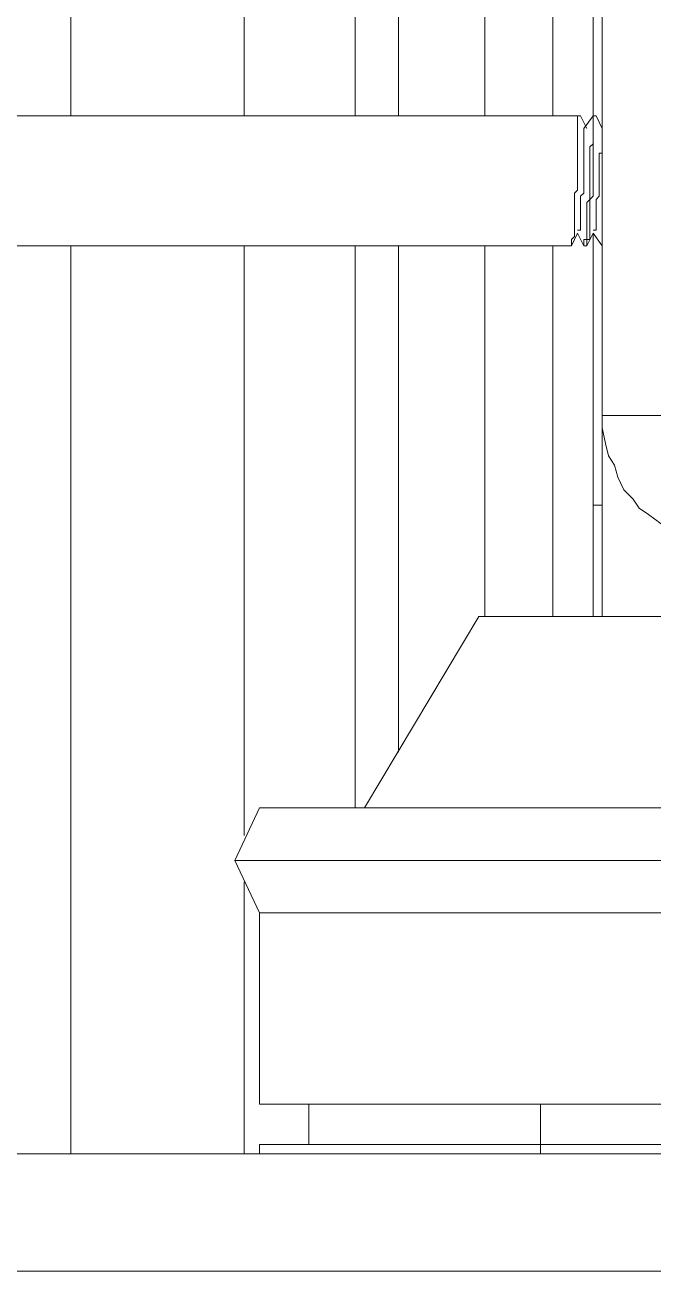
# Model space of a CAD drawing. Header units: millimetres. Extents: x 1341 to 37388, y -13954 to 1849.
# Drawn here: x 29578.4 to 29642.7, y 240.7 to 368.4 of the extents above; entities that cross this region are included whole.
import ezdxf

# ---------------------------------------------------------------- set-up
doc = ezdxf.new("R2010")
doc.units = ezdxf.units.MM
doc.layers.add('COMPONENTE', color=3, linetype='Continuous')

# ---------------------------------------------------------------- blocks, each defined once
blk = doc.blocks.new('TRANFORMADOR_IP00_TRAEL_VISTA_FRONT')
at = {"layer": 'COMPONENTE', "linetype": 'Continuous', "lineweight": 0}
for points in [[(5213.31, 3453.33), (5213.31, 3559.61)], [(5158.9, 3484.02), (5158.9, 3545.38)], [(5176.62, 3484.02), (5176.62, 3545.38)], [(5188, 3484.02), (5188, 3545.38)], [(5192.43, 3484.02), (5192.43, 3545.38)], [(5201.29, 3484.02), (5201.29, 3545.38)], [(5212.36, 3545.38), (5212.36, 3484.02)], [(5208.25, 3484.02), (5208.25, 3543.8)], [(5211.09, 3484.02), (5048.51, 3484.02)], [(5210.78, 3483.7), (5210.78, 3484.02)], [(5210.78, 3484.02), (5210.78, 3484.02)], [(5210.78, 3484.02), (5210.78, 3484.02)], [(5210.78, 3484.02), (5210.78, 3484.02)], [(5210.78, 3484.02), (5210.78, 3484.02)], [(5210.78, 3484.02), (5210.78, 3484.02)], [(5210.78, 3484.02), (5210.78, 3484.02)], [(5210.78, 3484.02), (5211.09, 3484.02)], [(5210.78, 3483.38), (5210.78, 3483.7)], [(5210.78, 3483.7), (5210.78, 3483.7)], [(5210.78, 3483.7), (5210.78, 3483.7)], [(5210.78, 3483.7), (5210.78, 3483.7)], [(5210.78, 3483.7), (5210.78, 3483.7)], [(5210.78, 3483.7), (5210.78, 3483.7)], [(5210.78, 3483.7), (5210.78, 3483.7)], [(5210.78, 3483.7), (5210.78, 3483.7)], [(5210.78, 3483.7), (5210.78, 3483.7)], [(5210.78, 3483.07), (5210.78, 3483.38)], [(5210.78, 3483.38), (5210.78, 3483.38)], [(5210.78, 3483.38), (5210.78, 3483.38)], [(5210.78, 3482.75), (5210.78, 3483.07)], [(5210.78, 3483.07), (5210.78, 3483.07)], [(5211.73, 3482.75), (5211.09, 3484.02)], [(5212.36, 3484.02), (5211.41, 3482.75)], [(5212.67, 3484.02), (5212.36, 3484.02)], [(5212.36, 3483.7), (5212.36, 3484.02)], [(5212.36, 3484.02), (5212.36, 3484.02)], [(5212.36, 3484.02), (5212.36, 3484.02)], [(5212.36, 3484.02), (5212.36, 3484.02)], [(5212.36, 3484.02), (5212.36, 3484.02)], [(5212.36, 3484.02), (5212.67, 3484.02)], [(5212.36, 3483.7), (5212.36, 3484.02)], [(5212.36, 3484.02), (5212.36, 3484.02)], [(5212.36, 3484.02), (5212.36, 3484.02)], [(5212.36, 3484.02), (5212.36, 3484.02)], [(5212.36, 3484.02), (5212.36, 3484.02)], [(5212.36, 3484.02), (5212.36, 3484.02)], [(5212.36, 3483.38), (5212.36, 3483.7)], [(5212.36, 3483.7), (5212.36, 3483.7)], [(5212.36, 3483.7), (5212.36, 3483.7)], [(5212.36, 3483.7), (5212.36, 3483.7)], [(5212.36, 3483.7), (5212.36, 3483.7)], [(5212.36, 3483.7), (5212.36, 3483.7)], [(5212.36, 3483.7), (5212.36, 3483.7)], [(5212.36, 3483.7), (5212.36, 3483.7)], [(5212.36, 3483.7), (5212.36, 3483.7)], [(5212.36, 3483.38), (5212.36, 3483.7)], [(5212.36, 3483.7), (5212.36, 3483.7)], [(5212.36, 3483.7), (5212.36, 3483.7)], [(5212.36, 3483.7), (5212.36, 3483.7)], [(5212.36, 3483.7), (5212.36, 3483.7)], [(5212.36, 3483.7), (5212.36, 3483.7)], [(5212.36, 3483.7), (5212.36, 3483.7)], [(5212.36, 3483.7), (5212.36, 3483.7)], [(5212.36, 3483.7), (5212.36, 3483.7)], [(5212.36, 3483.07), (5212.36, 3483.38)], [(5212.36, 3483.38), (5212.36, 3483.38)], [(5212.36, 3483.38), (5212.36, 3483.38)], [(5212.36, 3483.07), (5212.36, 3483.38)], [(5212.36, 3483.38), (5212.36, 3483.38)], [(5212.36, 3483.38), (5212.36, 3483.38)], [(5212.36, 3482.75), (5212.36, 3483.07)], [(5212.36, 3483.07), (5212.36, 3483.07)], [(5212.36, 3483.07), (5212.36, 3483.07)], [(5212.36, 3482.75), (5212.36, 3483.07)], [(5212.36, 3483.07), (5212.36, 3483.07)], [(5212.36, 3483.07), (5212.36, 3483.07)], [(5213.31, 3482.75), (5212.67, 3484.02)], [(5212.67, 3484.02), (5212.67, 3484.02)], [(5212.67, 3484.02), (5212.67, 3484.02)], [(5210.78, 3482.43), (5210.78, 3482.75)], [(5210.78, 3482.75), (5210.78, 3482.75)], [(5210.78, 3482.75), (5210.78, 3482.75)], [(5210.78, 3482.75), (5210.78, 3482.75)], [(5210.78, 3482.75), (5210.78, 3482.75)], [(5210.78, 3482.12), (5210.78, 3482.43)], [(5210.78, 3482.43), (5210.78, 3482.43)], [(5210.78, 3481.8), (5210.78, 3482.12)], [(5210.78, 3482.12), (5210.78, 3482.12)], [(5210.78, 3482.12), (5210.78, 3482.12)], [(5210.78, 3482.12), (5210.78, 3482.12)], [(5210.78, 3481.48), (5210.78, 3481.8)], [(5210.78, 3481.8), (5210.78, 3481.8)], [(5211.41, 3482.43), (5211.41, 3482.75)], [(5211.41, 3482.75), (5211.41, 3482.75)], [(5211.41, 3482.75), (5211.41, 3482.75)], [(5211.41, 3482.75), (5211.41, 3482.75)], [(5211.41, 3482.75), (5211.41, 3482.75)], [(5211.41, 3482.75), (5211.41, 3482.75)], [(5211.41, 3482.75), (5211.41, 3482.75)], [(5211.41, 3482.75), (5211.41, 3482.75)], [(5211.41, 3482.75), (5211.41, 3482.75)], [(5211.41, 3482.75), (5211.41, 3482.75)], [(5211.41, 3482.75), (5211.41, 3482.75)], [(5211.41, 3482.12), (5211.41, 3482.43)], [(5211.41, 3482.43), (5211.41, 3482.43)], [(5211.41, 3482.43), (5211.41, 3482.43)], [(5211.41, 3482.43), (5211.41, 3482.43)], [(5211.41, 3482.43), (5211.41, 3482.43)], [(5211.41, 3481.8), (5211.41, 3482.12)], [(5211.41, 3482.12), (5211.41, 3482.12)], [(5211.41, 3482.12), (5211.41, 3482.12)], [(5211.41, 3482.12), (5211.41, 3482.12)], [(5211.41, 3482.12), (5211.41, 3482.12)], [(5211.41, 3481.48), (5211.41, 3481.8)], [(5212.36, 3482.43), (5212.36, 3482.75)], [(5212.36, 3482.75), (5212.36, 3482.75)], [(5212.36, 3482.75), (5212.36, 3482.75)], [(5212.36, 3482.75), (5212.36, 3482.75)], [(5212.36, 3482.43), (5212.36, 3482.75)], [(5212.36, 3482.75), (5212.36, 3482.75)], [(5212.36, 3482.75), (5212.36, 3482.75)], [(5212.36, 3482.75), (5212.36, 3482.75)], [(5212.36, 3482.12), (5212.36, 3482.43)], [(5212.36, 3482.43), (5212.36, 3482.43)], [(5212.36, 3482.43), (5212.36, 3482.43)], [(5212.36, 3482.12), (5212.36, 3482.43)], [(5212.36, 3482.43), (5212.36, 3482.43)], [(5212.36, 3482.43), (5212.36, 3482.43)], [(5212.36, 3481.8), (5212.36, 3482.12)], [(5212.36, 3482.12), (5212.36, 3482.12)], [(5212.36, 3482.12), (5212.36, 3482.12)], [(5212.36, 3482.12), (5212.36, 3482.12)], [(5212.36, 3481.8), (5212.36, 3482.12)], [(5212.36, 3482.12), (5212.36, 3482.12)], [(5212.36, 3482.12), (5212.36, 3482.12)], [(5212.36, 3482.12), (5212.36, 3482.12)], [(5212.36, 3481.48), (5212.36, 3481.8)], [(5212.36, 3481.48), (5212.36, 3481.8)], [(5212.36, 3481.8), (5212.36, 3481.8)], [(5213.31, 3482.43), (5213.31, 3482.75)], [(5213.31, 3482.75), (5213.31, 3482.75)], [(5213.31, 3482.75), (5213.31, 3482.75)], [(5213.31, 3482.75), (5213.31, 3482.75)], [(5213.31, 3482.75), (5213.31, 3482.75)], [(5213.31, 3482.75), (5213.31, 3482.75)], [(5213.31, 3482.75), (5213.31, 3482.75)], [(5213.31, 3482.75), (5213.31, 3482.75)], [(5213.31, 3482.75), (5213.31, 3482.75)], [(5213.31, 3482.75), (5213.31, 3482.75)], [(5213.31, 3482.75), (5213.31, 3482.75)], [(5213.31, 3482.12), (5213.31, 3482.43)], [(5213.31, 3482.43), (5213.31, 3482.43)], [(5213.31, 3482.43), (5213.31, 3482.43)], [(5213.31, 3482.43), (5213.31, 3482.43)], [(5213.31, 3482.43), (5213.31, 3482.43)], [(5213.31, 3481.8), (5213.31, 3482.12)], [(5213.31, 3482.12), (5213.31, 3482.12)], [(5213.31, 3482.12), (5213.31, 3482.12)], [(5213.31, 3482.12), (5213.31, 3482.12)], [(5213.31, 3482.12), (5213.31, 3482.12)], [(5213.31, 3481.48), (5213.31, 3481.8)], [(5213.31, 3481.8), (5213.31, 3481.8)], [(5210.78, 3481.17), (5210.78, 3481.48)], [(5210.78, 3481.48), (5210.78, 3481.48)], [(5210.78, 3480.85), (5210.78, 3481.17)], [(5210.78, 3481.17), (5210.78, 3481.17)], [(5210.78, 3480.54), (5210.78, 3480.85)], [(5210.78, 3480.22), (5210.78, 3480.54)], [(5211.41, 3481.17), (5211.41, 3481.48)], [(5211.41, 3481.48), (5211.41, 3481.48)], [(5211.41, 3480.85), (5211.41, 3481.17)], [(5211.41, 3481.17), (5211.41, 3481.17)], [(5211.41, 3480.54), (5211.41, 3480.85)], [(5211.41, 3480.22), (5211.41, 3480.54)], [(5212.04, 3480.85), (5212.36, 3481.17)], [(5212.04, 3480.54), (5212.04, 3480.85)], [(5212.04, 3480.22), (5212.04, 3480.54)], [(5212.36, 3481.17), (5212.36, 3481.48)], [(5212.36, 3481.48), (5212.36, 3481.48)], [(5212.36, 3481.17), (5212.36, 3481.48)], [(5212.36, 3480.54), (5212.36, 3481.17)], [(5212.36, 3481.17), (5212.36, 3481.17)], [(5212.36, 3481.17), (5212.36, 3481.17)], [(5212.36, 3481.17), (5212.36, 3481.17)], [(5212.36, 3481.17), (5212.36, 3481.17)], [(5212.36, 3480.22), (5212.36, 3480.54)], [(5213.31, 3481.17), (5213.31, 3481.48)], [(5213.31, 3480.85), (5213.31, 3481.17)], [(5213.31, 3481.17), (5213.31, 3481.17)], [(5213.31, 3480.54), (5213.31, 3480.85)], [(5213.31, 3480.85), (5213.31, 3480.85)], [(5213.31, 3480.22), (5213.31, 3480.54)], [(5210.78, 3479.59), (5210.78, 3480.22)], [(5210.78, 3480.22), (5210.78, 3480.22)], [(5210.78, 3479.27), (5210.78, 3479.59)], [(5210.78, 3479.59), (5210.78, 3479.59)], [(5210.78, 3478.64), (5210.78, 3479.27)], [(5211.41, 3479.9), (5211.41, 3480.22)], [(5211.41, 3480.22), (5211.41, 3480.22)], [(5211.41, 3480.22), (5211.41, 3480.22)], [(5211.41, 3479.59), (5211.41, 3479.9)], [(5211.41, 3478.95), (5211.41, 3479.59)], [(5211.41, 3479.59), (5211.41, 3479.59)], [(5212.04, 3479.9), (5212.04, 3480.22)], [(5212.04, 3479.59), (5212.04, 3479.9)], [(5212.04, 3478.95), (5212.04, 3479.59)], [(5212.04, 3479.59), (5212.04, 3479.59)], [(5212.36, 3479.9), (5212.36, 3480.22)], [(5212.36, 3480.22), (5212.36, 3480.22)], [(5212.36, 3479.59), (5212.36, 3479.9)], [(5212.36, 3479.27), (5212.36, 3479.59)], [(5212.36, 3478.95), (5212.36, 3479.27)], [(5212.99, 3479.9), (5212.99, 3480.22)], [(5212.99, 3480.22), (5213.31, 3480.22)], [(5212.99, 3479.59), (5212.99, 3479.9)], [(5212.99, 3479.27), (5212.99, 3479.59)], [(5212.99, 3479.59), (5212.99, 3479.59)], [(5212.99, 3478.95), (5212.99, 3479.27)], [(5210.78, 3478.32), (5210.78, 3478.64)], [(5210.78, 3478.64), (5210.78, 3478.64)], [(5210.78, 3477.69), (5210.78, 3478.32)], [(5211.41, 3478.64), (5211.41, 3478.95)], [(5211.41, 3478.32), (5211.41, 3478.64)], [(5211.41, 3478.64), (5211.41, 3478.64)], [(5211.41, 3478.01), (5211.41, 3478.32)], [(5211.41, 3477.37), (5211.41, 3478.01)], [(5212.04, 3478.64), (5212.04, 3478.95)], [(5212.04, 3478.01), (5212.04, 3478.64)], [(5212.04, 3478.64), (5212.04, 3478.64)], [(5212.04, 3477.06), (5212.04, 3478.01)], [(5212.36, 3478.64), (5212.36, 3478.95)], [(5212.36, 3478.32), (5212.36, 3478.64)], [(5212.36, 3477.69), (5212.36, 3478.32)], [(5212.99, 3478.64), (5212.99, 3478.95)], [(5212.99, 3478.01), (5212.99, 3478.64)], [(5212.99, 3478.64), (5212.99, 3478.64)], [(5212.99, 3477.37), (5212.99, 3478.01)], [(5210.78, 3477.06), (5210.78, 3477.69)], [(5210.78, 3476.42), (5210.78, 3477.06)], [(5211.41, 3477.06), (5211.41, 3477.37)], [(5211.41, 3476.42), (5211.41, 3477.06)], [(5212.04, 3476.42), (5212.04, 3477.06)], [(5212.36, 3477.06), (5212.36, 3477.69)], [(5212.36, 3476.42), (5212.36, 3477.06)], [(5212.99, 3477.06), (5212.99, 3477.37)], [(5212.99, 3476.42), (5212.99, 3477.06)], [(5210.46, 3476.11), (5210.78, 3476.42)], [(5210.46, 3475.47), (5210.46, 3476.11)], [(5210.46, 3475.16), (5210.46, 3475.47)], [(5210.46, 3475.47), (5210.46, 3475.47)], [(5211.09, 3475.79), (5211.41, 3476.11)], [(5211.09, 3475.47), (5211.09, 3475.79)], [(5211.09, 3475.16), (5211.09, 3475.47)], [(5211.09, 3475.47), (5211.09, 3475.47)], [(5211.41, 3476.11), (5211.41, 3476.42)], [(5211.73, 3475.16), (5212.04, 3475.47)], [(5212.04, 3476.11), (5212.04, 3476.42)], [(5212.04, 3476.42), (5212.04, 3476.42)], [(5212.04, 3475.47), (5212.04, 3476.11)], [(5212.04, 3475.47), (5212.36, 3475.79)], [(5212.04, 3475.16), (5212.04, 3475.47)], [(5212.04, 3475.47), (5212.04, 3475.47)], [(5212.36, 3476.11), (5212.36, 3476.42)], [(5212.36, 3475.79), (5212.36, 3476.11)], [(5212.67, 3475.47), (5212.99, 3475.79)], [(5212.67, 3475.16), (5212.67, 3475.47)], [(5212.99, 3476.11), (5212.99, 3476.42)], [(5212.99, 3476.42), (5212.99, 3476.42)], [(5212.99, 3475.79), (5212.99, 3476.11)], [(5210.46, 3474.53), (5210.46, 3475.16)], [(5210.46, 3474.21), (5210.46, 3474.53)], [(5210.46, 3474.53), (5210.46, 3474.53)], [(5210.46, 3473.89), (5210.46, 3474.21)], [(5211.09, 3474.84), (5211.09, 3475.16)], [(5211.09, 3474.53), (5211.09, 3474.84)], [(5211.09, 3474.21), (5211.09, 3474.53)], [(5211.09, 3474.53), (5211.09, 3474.53)], [(5211.09, 3473.89), (5211.09, 3474.21)], [(5211.73, 3474.53), (5211.73, 3475.16)], [(5211.73, 3474.21), (5211.73, 3474.53)], [(5211.73, 3474.53), (5211.73, 3474.53)], [(5211.73, 3473.89), (5211.73, 3474.21)], [(5212.04, 3474.84), (5212.04, 3475.16)], [(5212.04, 3474.53), (5212.04, 3474.84)], [(5212.04, 3474.21), (5212.04, 3474.53)], [(5212.04, 3473.89), (5212.04, 3474.21)], [(5212.67, 3474.84), (5212.67, 3475.16)], [(5212.67, 3474.53), (5212.67, 3474.84)], [(5212.67, 3474.21), (5212.67, 3474.53)], [(5212.67, 3474.53), (5212.67, 3474.53)], [(5212.67, 3474.53), (5212.67, 3474.53)], [(5212.67, 3473.89), (5212.67, 3474.21)], [(5210.46, 3473.58), (5210.46, 3473.89)], [(5210.46, 3473.26), (5210.46, 3473.58)], [(5210.46, 3473.58), (5210.46, 3473.58)], [(5210.46, 3472.94), (5210.46, 3473.26)], [(5210.46, 3473.26), (5210.46, 3473.26)], [(5210.46, 3472.63), (5210.46, 3472.94)], [(5210.46, 3472.94), (5210.46, 3472.94)], [(5210.46, 3472.94), (5210.46, 3472.94)], [(5210.46, 3472.94), (5210.46, 3472.94)], [(5211.09, 3473.58), (5211.09, 3473.89)], [(5211.09, 3473.89), (5211.09, 3473.89)], [(5211.09, 3473.89), (5211.09, 3473.89)], [(5211.09, 3473.26), (5211.09, 3473.58)], [(5211.09, 3472.94), (5211.09, 3473.26)], [(5211.09, 3472.63), (5211.09, 3472.94)], [(5211.09, 3472.94), (5211.09, 3472.94)], [(5211.09, 3472.94), (5211.09, 3472.94)], [(5211.09, 3472.94), (5211.09, 3472.94)], [(5211.73, 3473.58), (5211.73, 3473.89)], [(5211.73, 3473.26), (5211.73, 3473.58)], [(5211.73, 3473.58), (5211.73, 3473.58)], [(5211.73, 3472.94), (5211.73, 3473.26)], [(5211.73, 3473.26), (5211.73, 3473.26)], [(5211.73, 3472.63), (5211.73, 3472.94)], [(5211.73, 3472.94), (5211.73, 3472.94)], [(5211.73, 3472.94), (5211.73, 3472.94)], [(5211.73, 3472.94), (5211.73, 3472.94)], [(5212.04, 3473.58), (5212.04, 3473.89)], [(5212.04, 3473.89), (5212.04, 3473.89)], [(5212.04, 3473.26), (5212.04, 3473.58)], [(5212.04, 3473.58), (5212.04, 3473.58)], [(5212.04, 3472.94), (5212.04, 3473.26)], [(5212.04, 3473.26), (5212.04, 3473.26)], [(5212.04, 3472.63), (5212.04, 3472.94)], [(5212.04, 3472.94), (5212.04, 3472.94)], [(5212.04, 3472.94), (5212.04, 3472.94)], [(5212.04, 3472.94), (5212.04, 3472.94)], [(5212.67, 3473.58), (5212.67, 3473.89)], [(5212.67, 3473.89), (5212.67, 3473.89)], [(5212.67, 3473.26), (5212.67, 3473.58)], [(5212.67, 3472.94), (5212.67, 3473.26)], [(5212.67, 3473.26), (5212.67, 3473.26)], [(5212.67, 3472.63), (5212.67, 3472.94)], [(5212.67, 3472.94), (5212.67, 3472.94)], [(5212.67, 3472.94), (5212.67, 3472.94)], [(5210.14, 3470.73), (5210.78, 3472)], [(5210.14, 3471.36), (5210.46, 3471.68)], [(5210.46, 3472.31), (5210.46, 3472.63)], [(5210.46, 3472.63), (5210.46, 3472.63)], [(5210.46, 3472), (5210.46, 3472.31)], [(5210.46, 3472.31), (5210.46, 3472.31)], [(5210.46, 3472.31), (5210.46, 3472.31)], [(5210.46, 3472.31), (5210.46, 3472.31)], [(5210.46, 3471.68), (5210.46, 3472)], [(5210.46, 3472), (5210.46, 3472)], [(5210.46, 3472), (5210.46, 3472)], [(5210.46, 3471.68), (5210.46, 3471.68)], [(5210.46, 3471.68), (5210.46, 3471.68)], [(5210.78, 3472.31), (5210.78, 3472.31)], [(5210.78, 3472.31), (5210.78, 3472.31)], [(5210.78, 3472.31), (5210.78, 3472.31)], [(5210.78, 3472.31), (5210.78, 3472.31)], [(5210.78, 3472.31), (5210.78, 3472.31)], [(5210.78, 3472.31), (5210.78, 3472.31)], [(5210.78, 3472.31), (5210.78, 3472.31)], [(5210.78, 3472.31), (5210.78, 3472.31)], [(5210.78, 3472.31), (5210.78, 3472.31)], [(5210.78, 3472.31), (5210.78, 3472.31)], [(5210.78, 3472.31), (5210.78, 3472.31)], [(5210.78, 3472.31), (5210.78, 3472.31)], [(5210.78, 3472.31), (5210.78, 3472.31)], [(5210.78, 3472.31), (5211.09, 3472.31)], [(5210.78, 3472), (5211.41, 3470.73)], [(5211.09, 3472.31), (5211.09, 3472.63)], [(5211.09, 3472.63), (5211.09, 3472.63)], [(5211.09, 3472.63), (5211.09, 3472.63)], [(5211.09, 3472.63), (5211.09, 3472.63)], [(5211.73, 3472.31), (5211.73, 3472.63)], [(5211.73, 3472.63), (5211.73, 3472.63)], [(5211.73, 3472), (5211.73, 3472.31)], [(5211.73, 3472.31), (5211.73, 3472.31)], [(5211.73, 3472.31), (5211.73, 3472.31)], [(5211.73, 3472.31), (5211.73, 3472.31)], [(5211.73, 3470.73), (5212.36, 3472)], [(5211.73, 3471.68), (5211.73, 3472)], [(5211.73, 3472), (5211.73, 3472)], [(5211.73, 3472), (5211.73, 3472)], [(5211.73, 3471.36), (5211.73, 3471.68)], [(5211.73, 3471.68), (5211.73, 3471.68)], [(5211.73, 3471.68), (5211.73, 3471.68)], [(5212.04, 3472.31), (5212.04, 3472.63)], [(5212.04, 3472.63), (5212.04, 3472.63)], [(5212.04, 3472), (5212.04, 3472.31)], [(5212.04, 3472.31), (5212.04, 3472.31)], [(5212.04, 3472.31), (5212.04, 3472.31)], [(5212.04, 3472.31), (5212.04, 3472.31)], [(5212.04, 3471.68), (5212.04, 3472)], [(5212.04, 3472), (5212.04, 3472)], [(5212.04, 3472), (5212.04, 3472)], [(5212.04, 3471.36), (5212.04, 3471.68)], [(5212.04, 3471.68), (5212.04, 3471.68)], [(5212.04, 3471.68), (5212.04, 3471.68)], [(5212.36, 3472.31), (5212.36, 3472.31)], [(5212.36, 3472.31), (5212.36, 3472.31)], [(5212.36, 3472.31), (5212.36, 3472.31)], [(5212.36, 3472.31), (5212.36, 3472.31)], [(5212.36, 3472.31), (5212.36, 3472.31)], [(5212.36, 3472.31), (5212.36, 3472.31)], [(5212.36, 3472.31), (5212.36, 3472.31)], [(5212.36, 3472.31), (5212.36, 3472.31)], [(5212.36, 3472.31), (5212.67, 3472.31)], [(5212.36, 3472), (5213.31, 3470.73)], [(5212.36, 3472), (5212.36, 3444.16)], [(5212.67, 3472.31), (5212.67, 3472.63)], [(5212.67, 3472.63), (5212.67, 3472.63)], [(5212.67, 3472.63), (5212.67, 3472.63)], [(5212.67, 3472.63), (5212.67, 3472.63)], [(5212.67, 3472.31), (5212.67, 3472.31)], [(5212.67, 3472.31), (5212.67, 3472.31)], [(5212.67, 3472.31), (5212.67, 3472.31)], [(5212.67, 3472.31), (5212.67, 3472.31)], [(5213.31, 3472), (5213.31, 3472.31)], [(5213.31, 3472.31), (5213.31, 3472.31)], [(5213.31, 3472.31), (5213.31, 3472.31)], [(5213.31, 3472.31), (5213.31, 3472.31)], [(5213.31, 3471.68), (5213.31, 3472)], [(5213.31, 3472), (5213.31, 3472)], [(5213.31, 3471.36), (5213.31, 3471.68)], [(5213.31, 3471.68), (5213.31, 3471.68)], [(5213.31, 3471.68), (5213.31, 3471.68)], [(5049.46, 3470.73), (5210.14, 3470.73)], [(5158.9, 3377.73), (5158.9, 3470.73)], [(5176.62, 3410.31), (5176.62, 3470.73)], [(5188, 3413.16), (5188, 3470.73)], [(5192.43, 3418.86), (5192.43, 3470.73)], [(5201.29, 3432.77), (5201.29, 3470.73)], [(5208.25, 3432.77), (5208.25, 3470.73)], [(5210.14, 3471.05), (5210.14, 3471.36)], [(5210.14, 3471.36), (5210.14, 3471.36)], [(5210.14, 3471.36), (5210.14, 3471.36)], [(5210.14, 3471.36), (5210.14, 3471.36)], [(5210.14, 3471.36), (5210.14, 3471.36)], [(5210.14, 3471.36), (5210.14, 3471.36)], [(5210.14, 3470.73), (5210.14, 3471.05)], [(5210.14, 3471.05), (5210.14, 3471.05)], [(5210.14, 3471.05), (5210.14, 3471.05)], [(5210.14, 3471.05), (5210.14, 3471.05)], [(5210.14, 3471.05), (5210.14, 3471.05)], [(5210.14, 3471.05), (5210.14, 3471.05)], [(5210.14, 3471.05), (5210.14, 3471.05)], [(5210.14, 3471.05), (5210.14, 3471.05)], [(5210.14, 3470.73), (5210.14, 3470.73)], [(5210.14, 3470.73), (5210.14, 3470.73)], [(5211.41, 3471.05), (5211.41, 3471.36)], [(5211.41, 3471.36), (5211.73, 3471.36)], [(5211.41, 3470.73), (5211.41, 3471.05)], [(5211.41, 3471.05), (5211.41, 3471.05)], [(5211.41, 3471.05), (5211.41, 3471.05)], [(5211.41, 3471.05), (5211.41, 3471.05)], [(5211.41, 3471.05), (5211.41, 3471.05)], [(5211.41, 3471.05), (5211.41, 3471.05)], [(5211.41, 3471.05), (5211.41, 3471.05)], [(5211.41, 3470.73), (5211.73, 3470.73)], [(5211.41, 3470.73), (5211.41, 3470.73)], [(5211.41, 3470.73), (5211.41, 3470.73)], [(5211.41, 3470.73), (5211.41, 3470.73)], [(5211.41, 3470.73), (5211.41, 3470.73)], [(5211.73, 3471.05), (5211.73, 3471.36)], [(5211.73, 3471.36), (5211.73, 3471.36)], [(5211.73, 3471.36), (5212.04, 3471.36)], [(5211.73, 3471.36), (5211.73, 3471.36)], [(5211.73, 3471.36), (5211.73, 3471.36)], [(5211.73, 3471.36), (5211.73, 3471.36)], [(5211.73, 3471.36), (5211.73, 3471.36)], [(5211.73, 3471.36), (5211.73, 3471.36)], [(5211.73, 3470.73), (5211.73, 3471.05)], [(5211.73, 3471.05), (5211.73, 3471.05)], [(5211.73, 3471.05), (5211.73, 3471.05)], [(5211.73, 3471.05), (5211.73, 3471.05)], [(5211.73, 3471.05), (5211.73, 3471.05)], [(5211.73, 3471.05), (5211.73, 3471.05)], [(5211.73, 3471.05), (5211.73, 3471.05)], [(5211.73, 3471.05), (5211.73, 3471.05)], [(5211.73, 3471.05), (5211.73, 3471.05)], [(5211.73, 3470.73), (5211.73, 3470.73)], [(5212.04, 3471.36), (5212.04, 3471.36)], [(5212.04, 3471.36), (5212.04, 3471.36)], [(5212.04, 3471.36), (5212.04, 3471.36)], [(5213.31, 3471.05), (5213.31, 3471.36)], [(5213.31, 3471.36), (5213.31, 3471.36)], [(5213.31, 3471.36), (5213.31, 3471.36)], [(5213.31, 3471.36), (5213.31, 3471.36)], [(5213.31, 3471.36), (5213.31, 3471.36)], [(5213.31, 3471.36), (5213.31, 3471.36)], [(5213.31, 3471.36), (5213.31, 3471.36)], [(5213.31, 3470.73), (5213.31, 3471.05)], [(5213.31, 3471.05), (5213.31, 3471.05)], [(5213.31, 3471.05), (5213.31, 3471.05)], [(5213.31, 3471.05), (5213.31, 3471.05)], [(5213.31, 3471.05), (5213.31, 3471.05)], [(5213.31, 3471.05), (5213.31, 3471.05)], [(5213.31, 3471.05), (5213.31, 3471.05)], [(5213.31, 3471.05), (5213.31, 3471.05)], [(5213.31, 3471.05), (5213.31, 3471.05)], [(5213.31, 3470.73), (5213.31, 3470.73)], [(5213.31, 3470.73), (5213.31, 3470.73)], [(5213.31, 3470.73), (5213.31, 3470.73)], [(5213.31, 3470.73), (5213.31, 3470.73)], [(5213.31, 3453.33), (5219.95, 3453.33)], [(5213.31, 3453.33), (5213.31, 3452.07), (5213.62, 3450.49), (5213.94, 3449.22), (5214.57, 3448.27), (5214.89, 3447.01), (5215.52, 3445.74), (5216.47, 3444.79), (5217.1, 3443.84), (5218.05, 3443.21), (5219.32, 3442.26), (5220.27, 3441.63), (5221.53, 3441), (5222.8, 3440.68), (5224.06, 3440.36), (5225.33, 3440.05), (5226.59, 3440.05)], [(5213.31, 3453.33), (5213.31, 3444.16)], [(5212.36, 3444.16), (5212.36, 3432.77)], [(5213.31, 3444.16), (5212.36, 3444.16)], [(5213.31, 3444.16), (5213.31, 3432.77)], [(5200.66, 3432.77), (5188.95, 3413.16)], [(5264.87, 3432.77), (5200.66, 3432.77)], [(5178.2, 3413.16), (5175.67, 3407.78)], [(5188.95, 3413.16), (5178.2, 3413.16)], [(5264.87, 3413.16), (5188.95, 3413.16)], [(5262.02, 3407.78), (5175.67, 3407.78)], [(5175.67, 3407.78), (5178.2, 3402.41)], [(5176.62, 3377.73), (5176.62, 3405.57)], [(5264.87, 3402.41), (5178.2, 3402.41)], [(5178.2, 3402.41), (5178.2, 3382.8)], [(5264.87, 3382.8), (5178.2, 3382.8)], [(5183.26, 3382.8), (5183.26, 3378.68)], [(5206.98, 3382.8), (5206.98, 3378.68)], [(5178.2, 3378.68), (5178.2, 3377.73)], [(5206.98, 3378.68), (5178.2, 3378.68)], [(5206.98, 3378.68), (5206.98, 3377.73)], [(5235.45, 3378.68), (5206.98, 3378.68)], [(5235.77, 3377.73), (5022.89, 3377.73)], [(5003.59, 3365.72), (5258.54, 3365.72)]]:
    blk.add_lwpolyline(points, dxfattribs=at)

msp = doc.modelspace()

# ---------------------------------------------------------------- block references
at = {"linetype": 'ByBlock'}
msp.add_blockref('TRANFORMADOR_IP00_TRAEL_VISTA_FRONT', (24424.17, -3124.97), dxfattribs=at)

doc.saveas('drawing.dxf')
